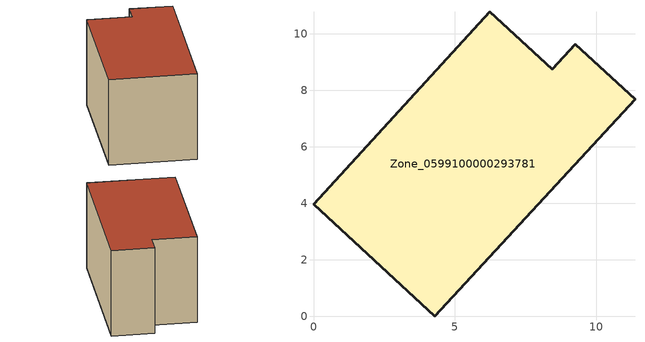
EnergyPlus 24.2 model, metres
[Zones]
Zone_0599100000293781
 floor ground (C_G): 4.3,0 0,3.97 6.24,10.78 8.45,8.75 9.26,9.63 11.38,7.68 z0
 wall outside (C_F): 9.26,9.63 8.45,8.75 6.24,10.78 0,3.97 4.3,0 11.38,7.68 9.26,9.63 z0:6.21
 roof outside (C_R): 4.3,0 11.38,7.68 9.26,9.63 8.45,8.75 6.24,10.78 0,3.97 z6.21
[BUILDING]
Pand.0599100000293781: North Axis=0; Terrain=City; Loads Convergence Tolerance Value=0.04; Temperature Convergence Tolerance Value=0.4; Solar Distribution=FullExterior; Maximum Number of Warmup Days=25; Minimum Number of Warmup Days=1
[Site:Location]
Rotterdam.The.Hague.AP_ZH_NLD Design_Conditions: Latitude=51.96; Longitude=4.45; Time Zone=1; Elevation=-4.5
[SITE:GROUNDTEMPERATURE:BUILDINGSURFACE]
18, 18, 18, 18, 18, 18, 18, 18, 18, 18, 18, 18
[MATERIAL] Thermal Absorptance=0.9; Solar Absorptance=0.7; Visible Absorptance=0.7
Name | Roughness | Thickness | Conductivity | Density | Specific Heat
G.TC.1975-1991 | MediumSmooth | 0.15 | 0.288461 | 540 | 1210
F.TC.1975-1991 | Rough | 0.3 | 0.230769 | 1920 | 840
R.TC.1975-1991 | MediumRough | 0.2 | 0.153846 | 1500 | 1000
[CONSTRUCTION]
C_G: G.TC.1975-1991
C_F: F.TC.1975-1991
C_R: R.TC.1975-1991
[ZONE]
Zone_0599100000293781: Type=1; Multiplier=1; Ceiling Height=Autocalculate; Volume=Autocalculate; Floor Area=autocalculate; Part of Total Floor Area=Yes
[ZONEINFILTRATION:DESIGNFLOWRATE]
Infil_Zone_0599100000293781: Zone or ZoneList or Space or SpaceList=Zone_0599100000293781; Schedule=AlwaysOn; Design Flow Rate Calculation Method=Flow/Area; Flow Rate per Floor Area=0.003; Constant Term Coefficient=1; Temperature Term Coefficient=0; Velocity Term Coefficient=0; Velocity Squared Term Coefficient=0
[HVACTEMPLATE:ZONE:IDEALLOADSAIRSYSTEM]
Zone_0599100000293781: Maximum Heating Supply Air Temperature=50; Minimum Cooling Supply Air Temperature=13; Maximum Heating Supply Air Humidity Ratio=0.0156; Minimum Cooling Supply Air Humidity Ratio=0.0077; Heating Limit=NoLimit; Cooling Limit=NoLimit; Dehumidification Control Type=ConstantSensibleHeatRatio; Cooling Sensible Heat Ratio=0.7; Dehumidification Setpoint=60; Humidification Control Type=None; Humidification Setpoint=30; Outdoor Air Method=None; Outdoor Air Flow Rate per Person=0.00944; Outdoor Air Flow Rate per Zone Floor Area=0; Outdoor Air Flow Rate per Zone=0; Demand Controlled Ventilation Type=None; Outdoor Air Economizer Type=NoEconomizer; Heat Recovery Type=None; Sensible Heat Recovery Effectiveness=0.7; Latent Heat Recovery Effectiveness=0.65
[ZONECONTROL:THERMOSTAT]
ThermostatControl_Zone_0599100000293781: Zone or ZoneList=Zone_0599100000293781; Control Type Schedule=DualSetpointControlType; Control 1=Thermostat_Zone_0599100000293781; Temperature Difference Between Cutout And Setpoint=0
[THERMOSTATSETPOINT:DUALSETPOINT]
Thermostat_Zone_0599100000293781: Heating Setpoint Temperature Schedule=HeatingSetpoint_Zone_0599100000293781; Cooling Setpoint Temperature Schedule=CoolingSetpoint_Zone_0599100000293781
[SCHEDULE:COMPACT]
HeatingSetpoint_Zone_0599100000293781: Through: 12/31, For: AllDays, Until: 24:00, 21
CoolingSetpoint_Zone_0599100000293781: Through: 12/31, For: AllDays, Until: 24:00, 24
DualSetpointControlType: Through: 12/31, For: AllDays, Until: 24:00, 4
AlwaysOn: Through: 12/31, For: AllDays, Until: 24:00, 1
